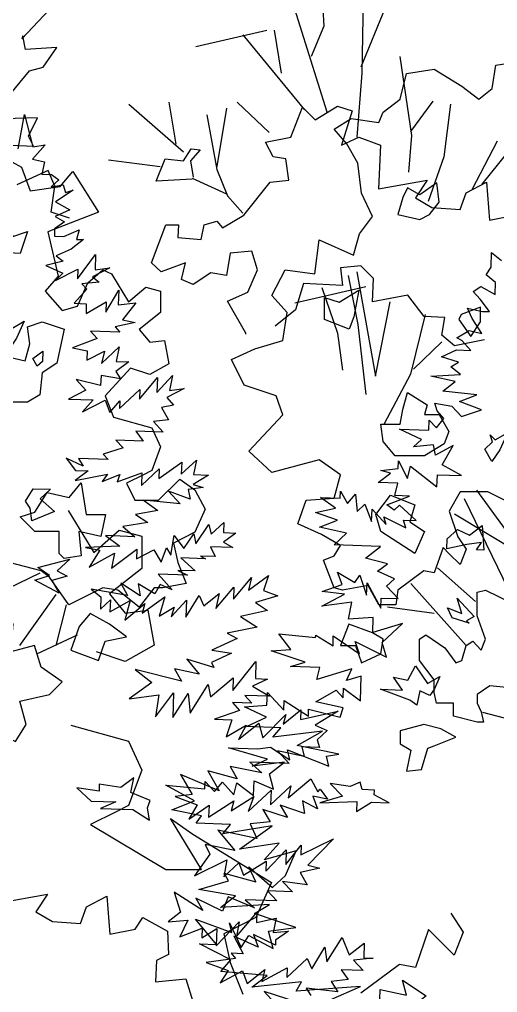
# Model space of a CAD drawing. Header units: inches. Extents: x -11 to 128, y 7 to 56.
# Drawn here: x 58.0716 to 58.3038, y 22.7004 to 23.1732 of the extents above; entities that cross this region are included whole.
import ezdxf

# ---------------------------------------------------------------- set-up
doc = ezdxf.new("R2010")
doc.units = ezdxf.units.IN
doc.header["$MEASUREMENT"] = 0
doc.layers.add('CAY', color=94, linetype='Continuous')
doc.layers.add('CAY-3', color=61, linetype='Continuous')
picture_1 = doc.add_image_def('image1.jpg', size_in_pixel=(1680, 1093))

# ---------------------------------------------------------------- blocks, each defined once
blk = doc.blocks.new('A$C76451831')
at = {"layer": 'CAY'}
for p, q in [((1732.8, 1302.8), (1656.2, 1285.1)), ((5192.6, 1187), (5205.3, 1219.7)), ((5205.3, 1219.7), (5219, 1206)), ((5219, 1206), (5243.2, 1220.8)), ((5243.2, 1220.8), (5259.1, 1215.5)), ((5259.1, 1215.5), (5247.5, 1178.6)), ((5165.2, 1181.8), (5192.6, 1187)), ((5173.6, 1165.9), (5165.2, 1181.8)), ((5247.5, 1178.6), (5266.4, 1187)), ((5266.4, 1187), (5289.7, 1178.6)), ((5289.7, 1178.6), (5287.5, 1131.1)), ((4880.4, 1166.1), (4901.2, 1154.7)), ((5187.3, 1163.8), (5173.6, 1165.9)), ((5190.5, 1140.6), (5187.3, 1163.8)), ((4901.2, 1154.7), (4910.7, 1129.1)), ((4942.9, 1133.8), (4956.7, 1149.9)), ((4956.7, 1149.9), (4984.6, 1105.9)), ((5142, 1102.7), (5170.5, 1138.5)), ((5170.5, 1138.5), (5190.5, 1140.6)), ((5287.5, 1131.1), (5340.3, 1140.6)), ((5340.3, 1140.6), (5327.6, 1121.6)), ((5382.5, 1126.9), (5404.6, 1138.5)), ((5404.6, 1138.5), (5407.8, 1097.4)), ((4910.7, 1129.1), (4942.9, 1133.8)), ((5327.6, 1121.6), (5345.5, 1111.1)), ((5376.1, 1109), (5382.5, 1126.9)), ((5345.5, 1111.1), (5376.1, 1109)), ((4984.6, 1105.9), (4929.6, 1084.7)), ((5098.8, 1092.1), (5112.5, 1096.3)), ((5112.5, 1096.3), (5118.8, 1089)), ((5118.8, 1089), (5142, 1102.7)), ((5407.8, 1097.4), (5435.2, 1102.7)), ((5057.6, 1092.1), (5071.3, 1092.1)), ((5071.3, 1092.1), (5070.3, 1078.4)), ((5095.6, 1076.3), (5098.8, 1092.1)), ((4929.6, 1084.7), (4941, 1036.7)), ((5070.3, 1078.4), (5095.6, 1076.3)), ((5409.5, 1046.3), (5410, 1062.2)), ((5410, 1062.2), (5420.6, 1053.6)), ((4973.2, 1029.6), (4989.3, 1043.4)), ((4989.3, 1043.4), (4998.7, 1039.1)), ((5268.6, 1047.8), (5246.4, 1045.7)), ((5246.4, 1045.7), (5248.5, 1026.7)), ((5282.3, 1034.1), (5268.6, 1047.8)), ((5404.2, 1038.3), (5409.5, 1046.3)), ((4941, 1036.7), (4926.8, 1020.6)), ((4998.7, 1039.1), (5017.2, 1008.8)), ((5281.2, 1008.8), (5282.3, 1034.1)), ((5414.3, 1029.8), (5404.2, 1038.3)), ((4961.8, 1004.1), (4973.2, 1029.6)), ((5017.2, 1008.8), (5035.7, 1024.9)), ((5035.7, 1024.9), (5051.8, 1020.6)), ((5273.8, 1025), (5197.2, 1007.3)), ((5206.3, 1028.8), (5197.9, 1000.4)), ((5248.5, 1026.7), (5206.3, 1028.8)), ((5390, 1020.2), (5398.3, 1025.4)), ((5398.3, 1025.4), (5413.9, 1016.7)), ((5413.9, 1016.7), (5414.3, 1029.8)), ((4926.8, 1020.6), (4945.3, 999.7)), ((5051.8, 1020.6), (5051.8, 997.4)), ((5319.2, 1016.2), (5281.2, 1008.8)), ((5337.1, 993), (5319.2, 1016.2)), ((5397.8, 1011.8), (5390, 1020.2)), ((5407.8, 998.3), (5397.8, 1011.8)), ((4945.3, 999.7), (4961.8, 1004.1)), ((5389, 990.8), (5383.9, 1001.9)), ((5383.9, 1001.9), (5400.1, 998.6)), ((5051.8, 997.4), (5028.6, 978.9)), ((5197.9, 1000.4), (5175.7, 982.4)), ((5359.3, 991.9), (5337.1, 993)), ((5356.1, 972.9), (5359.3, 991.9)), ((5399.3, 974.6), (5389, 990.8)), ((5400.1, 998.6), (5407.8, 998.3)), ((5028.6, 978.9), (5040, 965.1)), ((5369.8, 961.3), (5356.1, 972.9)), ((5372.4, 970.1), (5385.8, 977.8)), ((5377.7, 967.2), (5372.4, 970.1)), ((5385.8, 977.8), (5399.3, 974.6)), ((5040, 965.1), (5056.1, 967.1)), ((5056.1, 967.1), (5060.8, 941.9)), ((5402.5, 967.7), (5369.8, 961.3)), ((5387.7, 956.4), (5377.7, 967.2)), ((5355.8, 949.4), (5371.9, 957)), ((5374.2, 943.7), (5355.8, 949.4)), ((5371.9, 957), (5387.7, 956.4)), ((5060.8, 941.9), (5040, 930.1)), ((5365.8, 938.6), (5374.2, 943.7)), ((5376.4, 930.1), (5365.8, 938.6)), ((5019.2, 937.2), (4991.7, 907.3)), ((5040, 930.1), (5019.2, 937.2)), ((5344.2, 928.5), (5376.4, 930.1)), ((5370.7, 922.5), (5344.2, 928.5)), ((5357.2, 912.1), (5370.7, 922.5)), ((4991.7, 907.3), (5000.7, 884.1)), ((5394.2, 908.1), (5357.2, 912.1)), ((5375.4, 901.1), (5394.2, 908.1)), ((5351, 891), (5348.6, 899.3)), ((5348.6, 899.3), (5367.1, 895.9)), ((5367.1, 895.9), (5377.5, 884.7)), ((5399.1, 892.1), (5375.4, 901.1)), ((5358.4, 882.6), (5351, 891)), ((5377.5, 884.7), (5399.1, 892.1)), ((5000.7, 884.1), (5042.4, 872.7)), ((5342.1, 870.1), (5342.5, 880.9)), ((5342.5, 880.9), (5350.4, 872.5)), ((5350.4, 872.5), (5358.4, 882.6)), ((5042.4, 872.7), (5051.8, 851.9)), ((5310.5, 871.2), (5342.1, 870.1)), ((5334.1, 859.9), (5310.5, 871.2)), ((5325.6, 852), (5334.1, 859.9)), ((5347, 854), (5325.6, 852)), ((5349.4, 843.1), (5347, 854)), ((5368.3, 853.3), (5349.4, 843.1)), ((5356.7, 832.4), (5368.3, 853.3)), ((5051.8, 851.9), (5042.4, 826.3)), ((5309, 828.6), (5309.3, 836.7)), ((5309.3, 836.7), (5319, 817.8)), ((5377.6, 820.8), (5356.7, 832.4)), ((5042.4, 826.3), (5033.3, 821.6)), ((5287.1, 813.5), (5300.6, 823.4)), ((5290.3, 826.5), (5309, 828.6)), ((5300.6, 823.4), (5290.3, 826.5)), ((5319, 817.8), (5322.2, 830.9)), ((5322.2, 830.9), (5350.9, 808.5)), ((5350.9, 808.5), (5351.3, 821.7)), ((5351.3, 821.7), (5377.6, 820.8)), ((5033.3, 821.6), (5014.8, 812.5)), ((5014.8, 812.5), (5023.9, 794.1)), ((5049.4, 794.1), (5072.6, 816.9)), ((5072.6, 816.9), (5088.7, 805.5)), ((5308.4, 812.7), (5287.1, 813.5)), ((5305.2, 799.3), (5308.4, 812.7)), ((2047.7, 684.5), (1960.2, 805.1)), ((5088.7, 805.5), (5100.1, 784.6)), ((5246.2, 796.3), (5246.5, 804)), ((5246.5, 804), (5254.2, 790.6)), ((5254.2, 790.6), (5262.7, 800.7)), ((5262.7, 800.7), (5264.7, 782.1)), ((2022.3, 639.8), (1946.8, 795.6)), ((5023.9, 794.1), (5049.4, 794.1)), ((5240.9, 785.6), (5224.9, 797.1)), ((5224.9, 797.1), (5246.2, 796.3)), ((5296.7, 789.1), (5321.1, 798.7)), ((5321.1, 798.7), (5305.2, 799.3)), ((4951.7, 782.9), (4979.4, 737.5)), ((5100.1, 784.6), (5088.7, 759.5)), ((5219.4, 781), (5240.9, 785.6)), ((5243.1, 772.4), (5219.4, 781)), ((5264.7, 782.1), (5272.7, 790)), ((5272.7, 790), (5280.2, 771.1)), ((5280.2, 771.1), (5280.7, 784.3)), ((5280.7, 784.3), (5296, 767.8)), ((5304.7, 783.4), (5296.7, 789.1)), ((5310.3, 788.7), (5304.7, 783.4)), ((5328.3, 772.2), (5310.3, 788.7)), ((2007, 736.3), (1936.2, 779.1)), ((5223.8, 764.9), (5243.1, 772.4)), ((5296, 767.8), (5293.5, 776.1)), ((5293.5, 776.1), (5317.1, 764.4)), ((5314.7, 772.6), (5328.3, 772.2)), ((5317.1, 764.4), (5314.7, 772.6)), ((4979.4, 737.5), (5007.1, 761.7)), ((5007.1, 761.7), (5031.3, 755.2)), ((5088.7, 759.5), (5065.6, 747.7)), ((5253, 758.5), (5223.8, 764.9)), ((5239.5, 745.8), (5253, 758.5)), ((5031.3, 755.2), (5031.3, 720.4)), ((5065.6, 747.7), (5070.3, 726.8)), ((5289.7, 744), (5239.5, 745.8)), ((5273.4, 731.5), (5289.7, 744)), ((4922.5, 717.8), (4887.9, 726.8)), ((5070.3, 726.8), (5079.3, 704)), ((5297.2, 725.2), (5273.4, 731.5)), ((1958.8, 684.4), (1917.8, 720.8)), ((4931.5, 710.7), (4922.5, 717.8)), ((5031.3, 720.4), (4996.5, 692.7)), ((5286.5, 717.4), (5297.2, 725.2)), ((5304.8, 709.1), (5286.5, 717.4)), ((4825.4, 669), (4921.3, 715.4)), ((4952.3, 680.8), (4931.5, 710.7)), ((5248.4, 702.9), (5243.4, 716.2)), ((5243.4, 716.2), (5262.1, 705.1)), ((5262.1, 705.1), (5267.3, 713.1)), ((5267.3, 713.1), (5274.7, 691.5)), ((5296.4, 701.2), (5304.8, 709.1)), ((1948.8, 636.8), (1888.7, 704)), ((4989.3, 699.3), (4952.3, 680.8)), ((5005.4, 696.9), (4989.3, 699.3)), ((5028.6, 678.5), (5005.4, 696.9)), ((5044.7, 699.3), (5028.6, 678.5)), ((5054.2, 699.3), (5044.7, 699.3)), ((5079.3, 704), (5054.2, 699.3)), ((5226.8, 695.5), (5248.4, 702.9)), ((5250.7, 692.4), (5226.8, 695.5)), ((5274.7, 691.5), (5275.2, 704.7)), ((5275.2, 704.7), (5290.1, 677.4)), ((5309, 687.6), (5296.4, 701.2)), ((4899.3, 636.8), (4938.6, 692.2)), ((4996.5, 692.7), (5013.6, 672)), ((5226.3, 679.6), (5250.7, 692.4)), ((5290.1, 677.4), (5290.5, 688.3)), ((5290.5, 688.3), (5309, 687.6)), ((1914.2, 671.4), (1863.5, 678.5)), ((4938.6, 636.8), (4950, 680.8)), ((5013.6, 672), (5037.8, 675)), ((5037.8, 675), (5044.9, 637.2)), ((5258.6, 683.9), (5226.3, 679.6)), ((5255.2, 665.5), (5258.6, 683.9)), ((5282, 667.2), (5255.2, 665.5)), ((5281.5, 650.9), (5282, 667.2)), ((5313.5, 660.7), (5281.5, 650.9)), ((5291.5, 640.2), (5313.5, 660.7)), ((4917.8, 627.7), (4961.8, 648.6)), ((5179.9, 649.5), (5219.6, 645.4)), ((5192.9, 632.7), (5179.9, 649.5)), ((5219.6, 645.4), (5219.7, 648.1)), ((5219.7, 648.1), (5238.4, 636.6)), ((5238.4, 636.6), (5238.7, 647.4)), ((5238.7, 647.4), (5267.1, 627.9)), ((5044.9, 637.2), (5013.6, 619.5)), ((5171.6, 631.2), (5192.9, 632.7)), ((5262.5, 641.2), (5296.4, 624.1)), ((5267.1, 627.9), (5262.5, 641.2)), ((5296.4, 624.1), (5291.5, 640.2)), ((5013.6, 619.5), (4982.4, 630.1)), ((5208.3, 619), (5171.6, 631.2)), ((5192.3, 614.2), (5208.3, 619)), ((5224, 613.1), (5192.3, 614.2)), ((5220.8, 600), (5224, 613.1)), ((5258.8, 611.8), (5220.8, 600)), ((5252.9, 598.9), (5258.8, 611.8)), ((5268.9, 603.8), (5252.9, 598.9)), ((5268, 577.1), (5268.9, 603.8)), ((5249.5, 580.4), (5249.9, 590.8)), ((5249.9, 590.8), (5268, 577.1)), ((5166.8, 572.4), (5167.3, 586)), ((5167.3, 586), (5185.2, 566.8)), ((5219.9, 576), (5241.7, 588.4)), ((5241.7, 588.4), (5249.5, 580.4)), ((5142.7, 570.6), (5166.8, 572.4)), ((5166.3, 559.3), (5142.7, 570.6)), ((5185.2, 566.8), (5185.5, 577.2)), ((5185.5, 577.2), (5211.7, 560.4)), ((5249.2, 569.6), (5219.9, 576)), ((5246.1, 559.2), (5249.2, 569.6)), ((2034.5, 546.7), (1966.9, 564.4)), ((5144.7, 549.2), (5166.3, 559.3)), ((5211.7, 560.4), (5212, 568.1)), ((5212, 568.1), (5246.1, 559.2)), ((5181.8, 547.9), (5144.7, 549.2)), ((5173.3, 537.8), (5181.8, 547.9)), ((5227, 544), (5173.3, 537.8)), ((5199.7, 528.7), (5227, 544)), ((5157, 525.2), (5170.6, 527)), ((5170.6, 527), (5191.5, 513.1)), ((5244.7, 519.4), (5199.7, 528.7)), ((5125.3, 526.3), (5157, 525.2)), ((5167.5, 513.9), (5125.3, 526.3)), ((5189.1, 524.1), (5233.8, 506.2)), ((5191.5, 513.1), (5189.1, 524.1)), ((5231.5, 517.1), (5244.7, 519.4)), ((5233.8, 506.2), (5231.5, 517.1)), ((5150.9, 506.4), (5167.5, 513.9)), ((5185.9, 510.6), (5150.9, 506.4)), ((5169.6, 498), (5185.9, 510.6)), ((5174, 481.5), (5169.6, 498)), ((5057.3, 485.6), (5099.7, 481.8)), ((5088.4, 468.6), (5057.3, 485.6)), ((5099.7, 481.8), (5100, 489.5)), ((5100, 489.5), (5110.1, 478.8)), ((5110.1, 478.8), (5118.6, 488.9)), ((5118.6, 488.9), (5131.2, 475.3)), ((5131.2, 475.3), (5134.4, 488.3)), ((5134.4, 488.3), (5152.5, 474.6)), ((5152.5, 474.6), (5153.1, 490.4)), ((5153.1, 490.4), (5174, 481.5)), ((5064.1, 459.1), (5088.4, 468.6)), ((5096, 452.5), (5064.1, 459.1)), ((5062.5, 449.6), (5086.7, 432.5)), ((5090.3, 444.6), (5096, 452.5)), ((5127.4, 443.3), (5090.3, 444.6)), ((5119.3, 433.1), (5127.4, 443.3)), ((5172.7, 441.7), (5119.3, 433.1)), ((5137.3, 416.6), (5172.7, 441.7)), ((5180.2, 422.8), (5137.3, 416.6)), ((5163.7, 404.8), (5180.2, 422.8)), ((5198.4, 414.5), (5163.7, 404.8)), ((5187.1, 388.1), (5198.4, 414.5)), ((5120.6, 390.5), (5154.7, 381.1)), ((5125.3, 382.1), (5120.6, 390.5)), ((5154.7, 381.1), (5147.1, 397.2)), ((5147.1, 397.2), (5173, 375)), ((5093.2, 372.8), (5125.3, 382.1)), ((5171.9, 380.3), (5154.8, 342.6)), ((5173, 375), (5187.1, 388.1)), ((5132.9, 366), (5093.2, 372.8)), ((5116.6, 353.4), (5132.9, 366)), ((5169.7, 356.6), (5116.6, 353.4)), ((5153.5, 346.7), (5169.7, 356.6)), ((5112.4, 313.2), (5089.4, 340.8)), ((5089.4, 340.8), (5128.7, 326.2)), ((5154.8, 342.6), (5120.1, 324.9)), ((5198.3, 331.5), (5153.5, 346.7)), ((5126.4, 336.8), (5139.1, 310)), ((5128.7, 326.2), (5126.4, 336.8)), ((5168.7, 327.6), (5198.3, 331.5)), ((5173.5, 308.8), (5168.7, 327.6)), ((5120.1, 324.9), (5127.1, 293.6)), ((5139.1, 310), (5147.2, 322.9)), ((5147.2, 322.9), (5173.5, 308.8)), ((5093.9, 313.9), (5112.4, 313.2)), ((5127.7, 296.8), (5093.9, 313.9)), ((5116.8, 284), (5127.7, 296.8)), ((5127.1, 293.6), (5140.7, 259.4)), ((5167, 279.6), (5116.8, 284)), ((5150.7, 267), (5167, 279.6)), ((5204.4, 272.8), (5150.7, 267)), ((5198.6, 262.6), (5204.4, 272.8)), ((5268.1, 267.9), (5198.6, 262.6)), ((5235.4, 253.2), (5268.1, 267.9))]:
    blk.add_line(p, q, dxfattribs=at)
for points in [[(4953.2, 1099.5), (4933.2, 1105.8), (4937.4, 1134.3), (4930, 1151.2), (4896.3, 1135.4)], [(4891, 1178.6), (4914.2, 1177.5), (4908.9, 1188.1), (4918.4, 1208.1), (4882.5, 1207.1)], [(4884.7, 1228.2), (4910, 1258.8), (4924.7, 1263), (4939.5, 1284.1), (4905.7, 1282), (4902.6, 1296.7), (4901.5, 1293.6), (4937.4, 1331.5), (4910, 1349.5), (4896.3, 1340)], [(5271.7, 1376.9), (5269.6, 1256.6), (5264.3, 1187)], [(5192.6, 1338.9), (5231.6, 1214.5)], [(5226.4, 1345.2), (5228.5, 1307.3), (5214.8, 1274.6)], [(5294.9, 1327.3), (5268.6, 1263)], [(1995.2, 791.7), (1972, 803.1), (1942.1, 803.1), (1930.3, 782.3), (1939.8, 754.7), (1948.8, 741), (1942.1, 724.5), (1930.3, 736.3), (1923.7, 742.9), (1914.2, 715.4), (1902.8, 717.8), (1874.9, 696.9), (1872.6, 680.8), (1854.1, 680.8), (1842.7, 701.7), (1814.8, 696.9), (1805.7, 699.3), (1794.3, 729.2), (1805.7, 733.9), (1812.8, 745.3), (1792, 757.1), (1766.4, 768.5), (1775.5, 794.1), (1805.7, 796.4), (1812.8, 821.6), (1789.6, 837.7), (1738.5, 824), (1713.4, 847.2), (1750.3, 886.5), (1743.2, 907.3), (1708.6, 918.7), (1694.9, 946.6), (1720, 958), (1750.3, 967.1), (1755, 997.4), (1738.5, 1015.9), (1752.7, 1043.4), (1784.9, 1039.1), (1789.6, 1076), (1826.6, 1059.5), (1833.2, 1082.7), (1847.4, 1101.2), (1835.6, 1126.7), (1831.3, 1159), (1819.5, 1179.8), (1805.7, 1196), (1824.2, 1207.4), (1854.1, 1203), (1858.8, 1214.4), (1877.3, 1228.2), (1884.3, 1256.1), (1914.2, 1260.8), (1944.1, 1242.4), (1962.6, 1228.2), (1976.7, 1240), (1981, 1265.2), (2011.3, 1269.9)], [(5140.9, 1297.8), (5207.4, 1216.6)], [(5174.7, 1303.1), (5182.1, 1256.6)], [(5310.7, 1274.6), (5323.4, 1189.1), (5320.2, 1149.1)], [(5017.5, 1222.9), (5076.6, 1171.2)], [(5060.8, 1225), (5068.2, 1179.7)], [(5134.6, 1225), (5169.4, 1192.3)], [(5346.6, 1226.1), (5322.3, 1193.4)], [(5365.6, 1222.9), (5358.2, 1165.9), (5341.3, 1117.4)], [(1463.7, 1174.4), (1470.5, 1211.8), (1479.7, 1176.6), (1492.9, 1178.8), (1479.2, 1163.4), (1492.2, 1160.3), (1489.5, 1147.2), (1499.9, 1146.8), (1507.9, 1141.1), (1499.4, 1133.3), (1512.7, 1135.5), (1515.1, 1127.3), (1523.3, 1129.7), (1504.3, 1117.2), (1519.9, 1108.5), (1503.8, 1101.4), (1514, 1095.6), (1503.3, 1087.8), (1503, 1080.1), (1513.4, 1079.7), (1530, 1086.9), (1526.9, 1076.5), (1534.6, 1076.3), (1521.1, 1065.9), (1505, 1058.7), (1512.5, 1053), (1493.8, 1048.2), (1512, 1039.9), (1504.1, 1032), (1528.5, 1044.3), (1528.1, 1033.9), (1547.6, 1060), (1547.1, 1043.7), (1563, 1045.8), (1544.1, 1036.1), (1551.6, 1030.3), (1532.9, 1028.3), (1538.2, 1022.7), (1524.5, 1007.3), (1537.6, 1006.8), (1537.3, 996.4), (1559, 1008.8), (1558.6, 997.9), (1572.6, 1021.5), (1572, 1005.6), (1591.1, 1007.7), (1576.9, 989.6), (1590.4, 986.4), (1568.9, 981.7), (1573.7, 976.1), (1542, 977.2), (1549.5, 969.2), (1522.8, 959.3), (1538.6, 956), (1538.2, 945.6), (1557.1, 955.4), (1554, 942.3), (1573.2, 960.2), (1569.9, 944.5), (1583.5, 944), (1569.5, 933.6), (1574.7, 925.7), (1553.5, 929.2), (1553.1, 918.3), (1526.6, 924.7), (1537.1, 913.4), (1518.2, 903.7), (1544.9, 902.7), (1533.5, 890), (1558, 902.3), (1563, 889), (1573.8, 901.7), (1573.5, 893.6), (1595.6, 914.1), (1595.2, 903.7), (1614.6, 927.1), (1614, 910.8), (1631, 929.2), (1627.7, 913), (1643.6, 915.2), (1624.7, 905.4), (1632.1, 897), (1618.9, 894.7), (1626.6, 881.3), (1610.2, 879.2), (1620.7, 867.9), (1591.3, 868.9), (1599.1, 858.2), (1569.6, 859.3), (1577.5, 850.8), (1556, 843.9), (1561.2, 838.3), (1529.1, 839.4), (1534.2, 831), (1515.9, 839.8), (1525.9, 826.3), (1539.5, 825.9), (1525.5, 815.5), (1560.6, 822.4), (1554.9, 814.4), (1573.8, 821.9), (1570.8, 813.9), (1597.8, 823.8), (1597.4, 810.2), (1616.6, 828.2), (1616.2, 817.7), (1640.9, 835.5), (1640.4, 822.3), (1656.8, 837.6), (1653.5, 821.9), (1669.8, 821.3), (1653.1, 811), (1663.9, 807.9), (1648, 805.8), (1649.9, 795.3), (1626.6, 803.8), (1639.3, 790.2), (1599.5, 794.3), (1615, 782.9), (1590.8, 778.7), (1604.1, 770.1), (1577.2, 765.6), (1590, 754.7), (1558.3, 755.8), (1573.8, 744.4), (1536.6, 743), (1552.3, 740.2), (1540.8, 721.6), (1568.1, 736.9), (1564.8, 720.7), (1592.2, 741.1), (1591.9, 730.6), (1610.8, 740.4), (1618.5, 727), (1624.5, 742.7), (1629.2, 734.8), (1632.6, 756), (1643, 742), (1654, 757.9), (1656.3, 747), (1670.2, 767.8), (1672.6, 757.3), (1686.6, 770), (1686.2, 759.1), (1699.3, 758.6), (1685.9, 748.7), (1696.1, 742.9), (1672.1, 743.7), (1677.2, 733.1), (1661.3, 733.7), (1666.6, 730.8), (1639.9, 731.7), (1655.3, 717.6), (1636.8, 718.2), (1647, 712.9), (1615.3, 714), (1630.6, 697.1), (1617.6, 703), (1611.9, 692.8), (1593.7, 703.8), (1595.9, 690.6), (1575.1, 704.5), (1582.3, 691.1), (1542.7, 697.9), (1553.3, 689.4), (1552.8, 676.3), (1563.6, 686.3), (1563.1, 673.2), (1584.9, 685.6), (1579.1, 664.5), (1601.1, 682.3), (1598, 672), (1622.6, 689.7), (1616.4, 668.6), (1632.6, 678.5), (1629.6, 668.1), (1646.1, 686.1), (1645.4, 667.6), (1659.8, 691.1), (1664.9, 680), (1681.2, 693.1), (1677.9, 676.9), (1697.3, 700.2), (1696.8, 687.1), (1716.2, 710.4), (1713, 696.9), (1734.9, 712.5), (1729.3, 696.4), (1745, 690.8), (1720.7, 683.5), (1733.6, 674.9), (1704.3, 668.2), (1722.5, 656.7), (1690.1, 650.1), (1700.8, 644.3), (1673.6, 631.7), (1694.8, 628.7), (1673.2, 618.6), (1675.7, 613), (1646.5, 622.2), (1659.6, 605.9), (1633, 611.8), (1640.7, 598.4), (1590.4, 611), (1608.5, 596.8), (1583.9, 579.1), (1616.2, 583.4), (1612.6, 559.5), (1632.1, 585.5), (1631.2, 558.8), (1648, 585), (1649.9, 563.6), (1669.6, 594.7), (1671.9, 581.4), (1696.6, 601.9), (1696.1, 588.3), (1721.2, 619.6), (1720.6, 601), (1733.7, 600.6), (1717.6, 593), (1735.8, 581.9), (1709.1, 582.8), (1716.9, 574.4), (1695.7, 575.2), (1703.5, 566.7), (1676.5, 557.2), (1695, 556.6), (1688.9, 538.2), (1710.7, 550.6), (1702.4, 535), (1724.3, 552.8), (1728.8, 536.8), (1753.7, 562.3), (1750.6, 551.9), (1769.7, 567.1), (1769.3, 556.7), (1810, 565.7), (1785.4, 550.7), (1798.4, 544.8), (1787.6, 534.8), (1790, 526.5), (1771, 527.2), (1773.4, 516.7), (1744.6, 522.7), (1757.2, 509.1), (1714.7, 510.6), (1727.4, 499.2), (1693.2, 505.9), (1700.9, 492.5), (1669.1, 501.3), (1681.4, 479.5), (1639.5, 497.3), (1652.3, 475.6), (1633.6, 473.5), (1657.4, 464.5), (1648.7, 449), (1670.5, 464.1), (1670, 450.9), (1697.4, 468.6), (1694.3, 457.8), (1718.8, 473.3), (1712.8, 457.1), (1737.7, 480.3), (1737.1, 464.5), (1759.1, 485), (1755.9, 472), (1780.7, 492.4), (1788.3, 478.5), (1790.7, 481.2), (1798.5, 470.5), (1782.7, 473.7), (1787.7, 460), (1771.7, 468.7), (1773.9, 455), (1747.5, 464.1), (1755.2, 450.7), (1728.8, 459.3), (1736.5, 445.9), (1715.1, 443.9), (1722.2, 427.8), (1680, 437), (1698.2, 415), (1666.3, 421.6), (1671.3, 411), (1654.7, 387.5), (1689.7, 404.9), (1686.3, 386.4), (1702.7, 401.7), (1707.7, 388.4), (1732.3, 403.4), (1731.9, 392.6), (1754, 415.8), (1753.4, 400), (1770, 420.7), (1769.7, 410.3), (1805.2, 427.6), (1777.4, 399.1), (1790.4, 396), (1769, 391.3), (1776.7, 377.8), (1750.1, 381.5), (1760.6, 370.2), (1733.8, 371.2), (1743.9, 360.4), (1709.5, 361.6), (1719.6, 353.1), (1691, 365), (1685, 349.3), (1656.1, 363.5), (1663.8, 350.1), (1632.7, 369.7), (1639.7, 348.2), (1626.2, 337.8), (1647.6, 339.7), (1638.8, 321.5), (1663.1, 331), (1662.7, 320.6), (1679, 330.5), (1678.3, 311.9), (1703.2, 337.8), (1700, 322), (1722.2, 348), (1721.8, 337.1), (1743.2, 341.8), (1740, 326.1), (1756.3, 327.8), (1742.4, 317.8), (1742.2, 312.4), (1718.6, 324.1), (1723.6, 310.3), (1697.2, 322.1), (1707.5, 303.2), (1694.3, 303.7), (1699.1, 298), (1667.2, 293.7), (1691, 285.2), (1682.3, 271.9), (1706.8, 284.6), (1711.8, 270.9), (1730.9, 286.1), (1727.7, 273), (1755, 287.9), (1754.6, 277.5), (1776.6, 298.1), (1781.7, 287), (1795.6, 310.5), (1797.8, 294.6), (1814.6, 320.8), (1822.1, 301.9), (1838.4, 314.5), (1837.8, 298.6), (1848.2, 298.3), (1826.8, 296.3), (1837.3, 285.1), (1813.3, 285.9), (1821.1, 275.2), (1802.5, 273.1), (1809.8, 262), (1775.5, 265.9), (1780.6, 258)], [(1766.8, 250.4), (1730.1, 262.5), (1745.3, 245.7)], [(5123, 1218.7), (5112.5, 1155.4)], [(5101.9, 1211.3), (5112.5, 1152.2), (5124.1, 1123.8), (5140.9, 1104.8)], [(5444.7, 1192.3), (5399.3, 1136.4)], [(5416.2, 1182.8), (5388.8, 1130.1)], [(5086.1, 1141.7), (5047.1, 1139.6), (5056.6, 1163.8), (5076.6, 1161.7), (5085, 1174.4), (5094.5, 1173.3), (5084, 1161.7), (5087.2, 1143.8)], [(4995.4, 1162.8), (5051.3, 1155.4)], [(5086.1, 1142.7), (5123, 1125.9)], [(5144.1, 974), (5144.1, 975), (5124.1, 1009.8), (5146.2, 1019.3), (5156.8, 1043.6), (5150.4, 1063.6), (5127.2, 1061.5), (5123, 1037.3), (5106.1, 1040.4), (5087.2, 1027.8), (5074.5, 1033.1), (5078.7, 1051), (5052.3, 1041.5), (5041.8, 1051), (5057.6, 1092.1)], [(5254.8, 1037.3), (5265.4, 984.5), (5273.8, 908.6)], [(5264.3, 1041.5), (5284.4, 928.6), (5300.2, 1008.8)], [(5226.4, 1024.6), (5243.2, 975), (5248.5, 935)], [(5338.2, 995.1), (5322.3, 930.7), (5293.9, 877)], [(5356.1, 965.6), (5325.5, 936)], [(1484.5, 939.3), (1479.8, 947.6), (1490.5, 955.4), (1490.1, 944.5), (1484.5, 939.3)], [(1999.5, 590.8), (1974.4, 593.1), (1960.6, 583.7), (1960.6, 574.6), (1964.9, 565.2), (1967.3, 553.8), (1960.6, 553.8), (1935.1, 560.5), (1935.1, 574.6), (1916.6, 574.6), (1914.2, 586), (1914.2, 599.8), (1898.1, 620.6), (1898.1, 643.8), (1905.2, 648.6), (1925.6, 634.4), (1937.4, 618.3), (1944.1, 620.6), (1948.8, 636.8), (1955.9, 641.5), (1964.9, 632), (1969.6, 643.8), (1960.6, 669), (1960.6, 694.6), (1969.6, 696.9), (1997.6, 683.2)]]:
    blk.add_lwpolyline(points, dxfattribs=at)
for points in [[(1919.5, 1116.7), (1916.9, 1137.8), (1898.4, 1124.6), (1885.2, 1132.5), (1880, 1122), (1874.7, 1103.5), (1898.4, 1098.2), (1909, 1103.5)], [(4862.9, 1119.3), (4873.5, 1124.6), (4873.5, 1103.5), (4884.1, 1103.5), (4892, 1079.7), (4907.8, 1085), (4899.9, 1061.2), (4857.7, 1063.9), (4849.7, 1055.9), (4841.8, 1095.6), (4849.7, 1095.6)], [(1795.5, 989.9), (1795.5, 1013.7), (1811.3, 1008.4), (1832.5, 1021.6), (1827.2, 992.6), (1821.9, 979.4)], [(1943.3, 995.2), (1940.7, 989.9), (1953.9, 971.5), (1964.4, 987.3), (1964.4, 1003.1)], [(1445.7, 970.1), (1454.1, 978), (1451.7, 985.8), (1456.9, 980.2), (1470.4, 987.9), (1462, 969.6), (1453.4, 956.7)], [(4865.6, 929.2), (4870.9, 953), (4905.2, 945.1), (4910.4, 963.5), (4907.8, 982), (4923.6, 987.3), (4947.4, 979.4), (4939.5, 942.4), (4923.6, 931.9), (4921, 908.1), (4907.8, 900.2), (4873.5, 900.2)], [(1903.7, 887), (1919.5, 887), (1930.1, 868.5), (1924.8, 855.3), (1903.7, 842.1), (1872, 842.1), (1858.8, 857.9), (1856.2, 876.4), (1877.3, 876.4), (1880, 892.2), (1885.2, 910.7), (1906.4, 897.5)], [(5402.6, 849.4), (5411, 857.2), (5408.6, 865), (5413.8, 859.4), (5427.2, 867.1), (5418.9, 848.8), (5410.3, 835.9)], [(4915.7, 781.4), (4928.9, 802.5), (4952.7, 797.2), (4965.9, 813), (4971.2, 778.7), (4992.3, 778.7), (4987, 755), (4963.2, 760.2), (4965.9, 733.8), (4947.4, 731.2), (4942.1, 736.5), (4942.1, 760.2), (4915.7, 760.2), (4899.9, 776.1)], [(1476.9, 785.4), (1471.7, 793.3), (1479.9, 806.6), (1498.9, 806), (1487.6, 795.5), (1503, 781.8), (1478.7, 771.8)], [(1856.2, 760.2), (1850.9, 778.7), (1866.8, 799.8), (1893.2, 789.3), (1887.9, 770.8), (1903.7, 760.2), (1893.2, 736.5)], [(5401.5, 740.1), (5393.8, 740.4), (5399.1, 748.4), (5383.1, 746.2), (5361.7, 741.5), (5362, 752.4), (5373.3, 762.4), (5386.2, 756.5), (5399.7, 766.9)], [(1485.1, 721.2), (1519.8, 730.4), (1506.2, 717.8), (1516.9, 712), (1500.4, 707.1), (1508.1, 693.7), (1481.9, 707.7), (1497.9, 712.6)], [(5385.6, 660.9), (5367.2, 667), (5362.2, 677.6), (5377.8, 671.6), (5372.9, 688.1), (5391.3, 668.4), (5383, 663.7)], [(4892.2, 660), (4885.5, 671.4), (4869.4, 671.4), (4869.4, 643.8), (4852.9, 632), (4836.8, 636.8), (4843.9, 609.2), (4871.4, 606.9), (4880.8, 586), (4862.3, 574.6), (4862.3, 553.8), (4871.4, 544.4), (4894.6, 533), (4906.4, 551.4), (4899.3, 576.6), (4931.5, 583.7), (4945.3, 597.4), (4922.5, 613.6), (4915.4, 636.8), (4889.8, 630.1)], [(4975.5, 671.4), (4963.7, 657.6), (4954.7, 632), (4984.6, 620.6), (4991.7, 641.5), (5014.8, 646.2), (4996.4, 660)], [(5321.5, 577.9), (5289.7, 589.5), (5313.7, 588.6), (5303.8, 602.6), (5319.5, 599.3), (5327.8, 614.9), (5340.7, 595.8), (5354.1, 603.5), (5348.2, 590.1), (5343, 582.6), (5332.3, 588), (5329, 572.2)], [(1603.8, 461), (1606.8, 469), (1585.8, 477.9), (1589, 493.7), (1575.1, 483.3), (1551.6, 486.8), (1551.4, 479.1), (1527.5, 482.7), (1542.8, 468.5), (1569.5, 467.6), (1553, 460.5), (1587.8, 459.2), (1606, 447.7)], [(5270.1, 480.9), (5267.7, 489.1), (5257.1, 484.1), (5235.4, 487.5), (5248.5, 473.9), (5224.3, 466.6), (5264.2, 467.9), (5263.8, 457.1), (5280, 467.4), (5299.1, 466.7), (5283, 475.4), (5283.2, 480.4)], [(5288.9, 254), (5289.3, 264.4), (5318.1, 258.4), (5313.6, 274.5), (5339.3, 257.7), (5323, 244.7), (5315, 247.7), (5288.4, 240.9), (5296.4, 248.3)]]:
    blk.add_lwpolyline(points, close=True, dxfattribs=at)
at = {"layer": 'CAY-3'}
for p, q in [((4954.6, 550.5), (5017.1, 533.4)), ((5017.1, 533.4), (5031.3, 502.1)), ((5031.3, 502.1), (5017.1, 463.8)), ((5017.1, 463.8), (5003.6, 456.7)), ((5003.6, 456.7), (4975.9, 443.1)), ((4975.9, 443.1), (5057.6, 394.5)), ((5095.9, 394.5), (5062.5, 449.6)), ((5086.7, 432.5), (5171.9, 380.3)), ((5057.6, 394.5), (5095.9, 394.5)), ((1932.1, 347.2), (1945.6, 326.5)), ((1908, 329.4), (1893.8, 288.2)), ((1917.9, 319.4), (1908, 329.4)), ((1935.6, 301.8), (1917.9, 319.4)), ((1945.6, 326.5), (1935.6, 301.8)), ((1876.7, 291.7), (1834.8, 260.5)), ((1893.8, 288.2), (1876.7, 291.7))]:
    blk.add_line(p, q, dxfattribs=at)
for points in [[(1847.4, 650.5), (1821.8, 660), (1812.8, 636.8), (1828.9, 636.8), (1835.6, 618.3), (1856.4, 627.7), (1858.8, 643.8)], [(1921.3, 546.7), (1902.8, 551.4), (1877.3, 544.4), (1877.3, 530.6), (1888.7, 523.5), (1884.3, 500.7), (1900.5, 502.7), (1907.1, 525.9), (1914.2, 528.2), (1937.4, 537.7)]]:
    blk.add_lwpolyline(points, close=True, dxfattribs=at)
blk.add_lwpolyline([(4876.6, 358.2), (4929.4, 367.7), (4916.7, 348.7), (4934.6, 338.2), (4965.2, 336), (4971.6, 354), (4993.7, 365.6), (4996.9, 324.4), (5024.3, 329.7), (5032.7, 342.4), (5059.1, 327.6), (5060.2, 302.3), (5047.5, 296), (5046.4, 272.8), (5079.1, 275.9), (5086.5, 251.7)], dxfattribs=at)

msp = doc.modelspace()

# ---------------------------------------------------------------- block references
at = {"layer": 'CAY', "xscale": 0.0004489089019145984, "yscale": 0.0004489089019145984, "zscale": 0.0004489089019145984}
for p in [(55.87234, 22.58311), (57.4138, 22.58311)]:
    msp.add_blockref('A$C76451831', p, dxfattribs=at)

# ---------------------------------------------------------------- pictures from other files: only their frames are drawn
image = msp.add_image(picture_1, insert=(12.49661, 7.37723), size_in_units=(74.4025, 48.40591))
image.dxf.flags = 6

doc.saveas('drawing.dxf')
